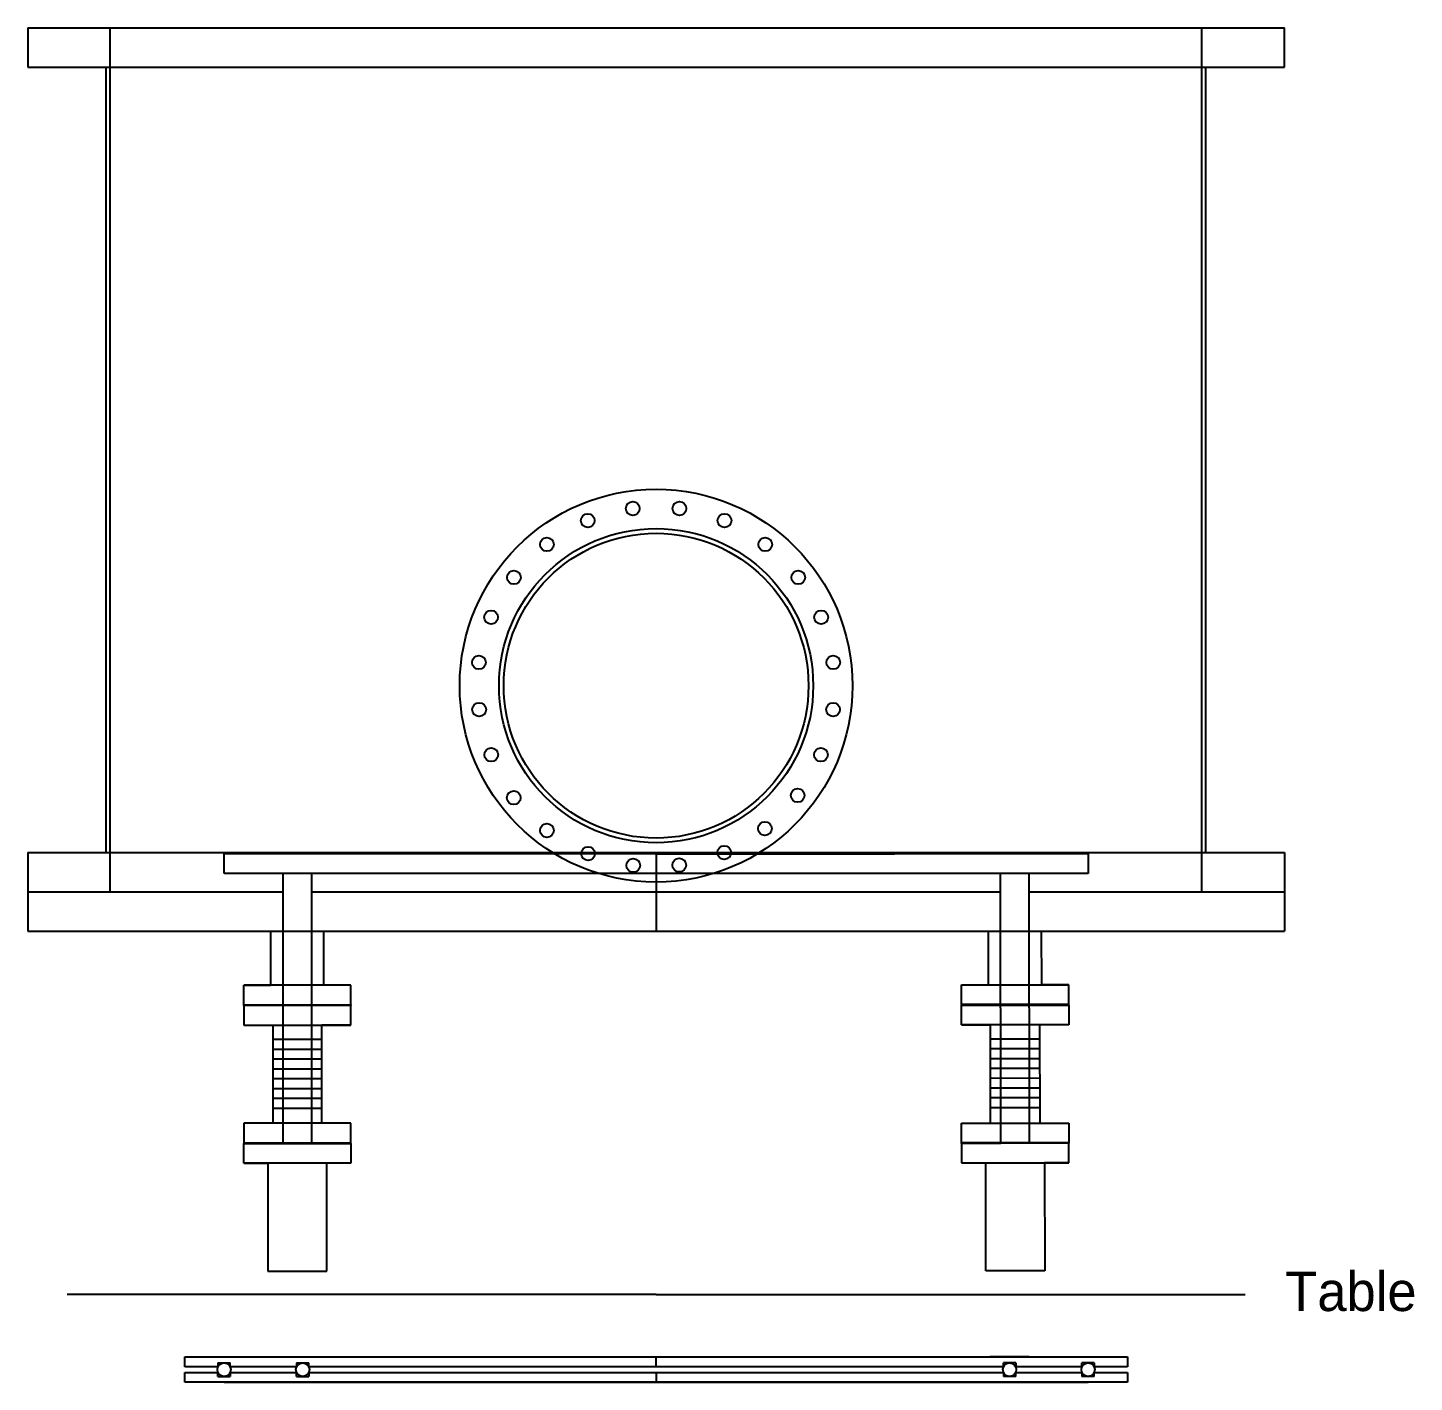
# Model space of a CAD drawing. Header units: inches. Extents: x -116 to 250, y -285 to 80.
# Drawn here: x -16.33 to 18.98, y -101.49 to -67.01 of the extents above; entities that cross this region are included whole.
import ezdxf

# ---------------------------------------------------------------- set-up
doc = ezdxf.new("R2010")
doc.units = ezdxf.units.IN
doc.header["$MEASUREMENT"] = 0

msp = doc.modelspace()

# ---------------------------------------------------------------- linework, layer by layer
for p, q in [((-16.32858, -67.00716), (-16.32858, -68.00716)), ((-16.32858, -67.00716), (15.67142, -67.00716)), ((-16.32858, -67.00716), (15.67142, -67.00716)), ((-14.22858, -89.00716), (-14.22858, -67.00716)), ((13.57142, -89.00716), (13.57142, -67.00716)), ((15.67142, -68.00716), (15.67142, -67.00716)), ((-16.32858, -68.00716), (15.67142, -68.00716)), ((-14.32858, -88.00716), (-14.32858, -68.00716)), ((13.67142, -88.00716), (13.67142, -68.00716)), ((-16.32858, -88.00716), (-2.96249, -88.00716)), ((-16.32858, -88.00716), (-16.32858, -89.00716)), ((-11.32858, -88.53841), (-11.32858, -88.03841)), ((10.67142, -88.03841), (-11.32858, -88.03841)), ((-0.32858, -88.03841), (-6.40128, -88.03841)), ((-2.96249, -88.00716), (2.30534, -88.00716)), ((-0.32858, -88.03841), (5.74412, -88.03841)), ((-0.32858, -88.03841), (-0.32858, -90.00716)), ((2.30534, -88.00716), (15.67142, -88.00716)), ((10.67142, -88.03841), (10.67142, -88.53841)), ((15.67142, -88.00716), (15.67142, -89.00716)), ((-9.82858, -88.53841), (-11.32858, -88.53841)), ((-9.82858, -95.41341), (-9.82858, -88.53841)), ((-9.09858, -88.53841), (-9.82858, -88.53841)), ((-9.09858, -95.41341), (-9.09858, -88.53841)), ((10.67142, -88.53841), (-9.09858, -88.53841)), ((8.44952, -95.40731), (8.44474, -88.53232)), ((9.17952, -95.40681), (9.17474, -88.53181)), ((-16.32858, -89.00716), (-9.82858, -89.00716)), ((-16.32858, -89.00716), (-9.82858, -89.00716)), ((-16.32858, -89.00716), (-16.32858, -90.00716)), ((-14.22858, -89.00716), (-11.32858, -89.00716)), ((-11.32858, -89.00716), (-9.82858, -89.00716)), ((-9.09858, -89.00716), (8.44507, -89.00716)), ((-9.09858, -89.00716), (8.44507, -89.00716)), ((9.17507, -89.00716), (15.67142, -89.00716)), ((9.17507, -89.00716), (15.67142, -89.00716)), ((15.67142, -89.00716), (15.67142, -90.00716)), ((-16.32858, -90.00716), (15.67142, -90.00716)), ((-10.14108, -91.38216), (-10.14108, -90.00716)), ((-8.78608, -91.38216), (-8.78608, -90.00716)), ((8.13422, -91.37628), (8.13326, -90.00128)), ((9.48922, -91.37534), (9.48826, -90.00034)), ((-8.09858, -91.38216), (-10.82858, -91.38216)), ((-10.82858, -91.38216), (-10.14108, -91.38216)), ((-10.82858, -91.88216), (-10.82858, -91.38216)), ((-8.09858, -91.38216), (-8.78608, -91.38216)), ((-8.09858, -91.88216), (-8.09858, -91.38216)), ((7.44672, -91.37676), (10.17672, -91.37486)), ((7.44672, -91.37676), (8.13422, -91.37628)), ((7.44706, -91.87676), (7.44672, -91.37676)), ((10.17672, -91.37486), (9.48922, -91.37534)), ((10.17706, -91.87486), (10.17672, -91.37486)), ((-10.82858, -91.88216), (-8.09858, -91.88216)), ((-10.82858, -91.89778), (-10.82858, -91.88216)), ((-8.09858, -91.89778), (-10.82858, -91.89778)), ((-10.82858, -91.89778), (-10.82858, -92.39778)), ((-8.09858, -91.88216), (-8.09858, -91.89778)), ((-8.09858, -92.39778), (-8.09858, -91.89778)), ((10.17706, -91.87486), (7.44706, -91.87676)), ((7.44706, -91.87676), (7.44707, -91.89238)), ((7.44707, -91.89238), (10.17707, -91.89049)), ((7.44742, -92.39238), (7.44707, -91.89238)), ((10.17707, -91.89049), (10.17706, -91.87486)), ((10.17707, -91.89049), (10.17742, -92.39049)), ((-10.82858, -92.39778), (-8.09858, -92.39778)), ((-10.82858, -92.39778), (-10.08858, -92.39778)), ((-10.08858, -92.39778), (-10.08858, -94.89778)), ((-8.09858, -92.39778), (-8.83858, -92.39778)), ((-8.83858, -94.89778), (-8.83858, -92.39778)), ((10.17742, -92.39049), (7.44742, -92.39238)), ((7.44742, -92.39238), (8.18742, -92.39187)), ((8.18916, -94.89187), (8.18742, -92.39187)), ((10.17742, -92.39049), (9.43742, -92.391)), ((9.43742, -92.391), (9.43916, -94.891)), ((-10.08858, -92.75947), (-8.83858, -92.75947)), ((-10.08858, -92.75947), (-8.83858, -92.75947)), ((9.43767, -92.75269), (8.18767, -92.75356)), ((9.43767, -92.75269), (8.18767, -92.75356)), ((-10.08858, -93.00947), (-8.83858, -93.00947)), ((9.43785, -93.00269), (8.18785, -93.00356)), ((-10.08858, -93.25947), (-8.83858, -93.25947)), ((-10.08858, -93.50947), (-8.83858, -93.50947)), ((9.43802, -93.25269), (8.18802, -93.25356)), ((9.43819, -93.50269), (8.18819, -93.50356)), ((-10.08858, -93.75947), (-8.83858, -93.75947)), ((9.43837, -93.75269), (8.18837, -93.75356)), ((-10.08858, -94.00947), (-8.83858, -94.00947)), ((-10.08858, -94.00947), (-8.83858, -94.00947)), ((-10.08858, -94.25947), (-8.83858, -94.25947)), ((-10.08858, -94.25947), (-8.83858, -94.25947)), ((9.43854, -94.00269), (8.18854, -94.00356)), ((9.43854, -94.00269), (8.18854, -94.00356)), ((9.43871, -94.25269), (8.18871, -94.25356)), ((9.43871, -94.25269), (8.18871, -94.25356)), ((-10.08858, -94.50947), (-8.83858, -94.50947)), ((9.43889, -94.50269), (8.18889, -94.50356)), ((-10.08858, -94.89778), (-10.82858, -94.89778)), ((-10.82858, -94.89778), (-10.82858, -95.39778)), ((-8.83858, -94.89778), (-10.08858, -94.89778)), ((-8.09858, -94.89778), (-8.83858, -94.89778)), ((-8.09858, -95.39778), (-8.09858, -94.89778)), ((7.44916, -94.89238), (8.18916, -94.89187)), ((7.4495, -95.39238), (7.44916, -94.89238)), ((8.18916, -94.89187), (9.43916, -94.891)), ((9.43916, -94.891), (10.17916, -94.89049)), ((10.17916, -94.89049), (10.1795, -95.39049)), ((-10.82858, -95.39778), (-8.09858, -95.39778)), ((-10.82858, -95.39778), (-10.82858, -95.41341)), ((-10.82858, -95.41341), (-8.09858, -95.41341)), ((-10.82858, -95.91341), (-10.82858, -95.41341)), ((-10.82858, -95.41341), (-9.82858, -95.41341)), ((-8.09858, -95.41341), (-9.09858, -95.41341)), ((-8.09858, -95.41341), (-8.09858, -95.39778)), ((-8.09858, -95.41341), (-8.09858, -95.91341)), ((10.1795, -95.39049), (7.4495, -95.39238)), ((7.44952, -95.40801), (7.4495, -95.39238)), ((10.17952, -95.40611), (7.44952, -95.40801)), ((7.44952, -95.40801), (8.44952, -95.40731)), ((7.44952, -95.40801), (7.44986, -95.90801)), ((10.17952, -95.40611), (9.17952, -95.40681)), ((10.1795, -95.39049), (10.17952, -95.40611)), ((10.17986, -95.90611), (10.17952, -95.40611)), ((-8.09858, -95.91341), (-10.82858, -95.91341)), ((-10.82858, -95.91341), (-10.21358, -95.91341)), ((-10.21358, -95.91341), (-10.21358, -98.66341)), ((-8.09858, -95.91341), (-8.71358, -95.91341)), ((-8.71358, -98.66341), (-8.71358, -95.91341)), ((7.44986, -95.90801), (10.17986, -95.90611)), ((7.44986, -95.90801), (8.06486, -95.90758)), ((8.06677, -98.65758), (8.06486, -95.90758)), ((10.17986, -95.90611), (9.56486, -95.90654)), ((9.56486, -95.90654), (9.56677, -98.65654)), ((-10.21358, -98.66341), (-8.71358, -98.66341)), ((9.56677, -98.65654), (8.06677, -98.65758)), ((-0.32858, -99.25716), (-15.32858, -99.25716)), ((-0.32858, -99.25716), (14.67142, -99.25716)), ((-12.32858, -100.84728), (11.67142, -100.84728)), ((-12.32858, -101.09728), (-12.32858, -100.84728)), ((-7.82858, -100.84728), (-7.45588, -100.84728)), ((-7.20128, -100.84728), (-6.65588, -100.84728)), ((-6.40128, -100.84728), (5.74412, -100.84728)), ((-0.32858, -101.09728), (-0.32858, -100.84728)), ((5.99872, -100.84728), (6.54412, -100.84728)), ((9.17142, -100.84728), (8.17142, -100.84728)), ((11.67142, -100.84728), (11.67142, -101.09728)), ((-11.48483, -101.09728), (-12.32858, -101.09728)), ((-12.32858, -101.49049), (-12.32858, -101.24049)), ((-12.32858, -101.24049), (-11.48483, -101.24049)), ((-11.48483, -100.99701), (-11.17233, -100.99701)), ((-11.48483, -100.99701), (-11.48483, -101.09728)), ((-11.48483, -101.34076), (-11.48483, -101.24049)), ((-11.17233, -101.09728), (-11.17233, -100.99701)), ((-9.48483, -101.09728), (-11.17233, -101.09728)), ((-11.17233, -101.24049), (-9.48483, -101.24049)), ((-11.17233, -101.24049), (-11.17233, -101.34076)), ((-9.48483, -100.99701), (-9.17233, -100.99701)), ((-9.48483, -100.99701), (-9.48483, -101.09728)), ((-9.48483, -101.34076), (-9.48483, -101.24049)), ((-9.17233, -101.09728), (-9.17233, -100.99701)), ((8.51517, -101.09728), (-9.17233, -101.09728)), ((-9.17233, -101.24049), (8.51517, -101.24049)), ((-9.17233, -101.24049), (-9.17233, -101.34076)), ((-0.32858, -101.24049), (-0.32858, -101.49049)), ((8.82767, -100.99701), (8.51517, -100.99701)), ((8.51517, -101.09728), (8.51517, -100.99701)), ((8.51517, -101.24049), (8.51517, -101.34076)), ((8.82767, -100.99701), (8.82767, -101.09728)), ((10.51517, -101.09728), (8.82767, -101.09728)), ((8.82767, -101.24049), (10.51517, -101.24049)), ((8.82767, -101.34076), (8.82767, -101.24049)), ((10.82767, -100.99701), (10.51517, -100.99701)), ((10.51517, -101.09728), (10.51517, -100.99701)), ((10.51517, -101.24049), (10.51517, -101.34076)), ((10.82767, -100.99701), (10.82767, -101.09728)), ((11.67142, -101.09728), (10.82767, -101.09728)), ((10.82767, -101.24049), (11.67142, -101.24049)), ((10.82767, -101.34076), (10.82767, -101.24049)), ((11.67142, -101.24049), (11.67142, -101.49049)), ((11.67142, -101.49049), (-12.32858, -101.49049)), ((-11.48483, -101.34076), (-11.17233, -101.34076)), ((-11.32858, -101.49049), (10.67142, -101.49049)), ((-9.82858, -101.49049), (-8.82858, -101.49049)), ((-9.48483, -101.34076), (-9.17233, -101.34076)), ((-6.65588, -101.49049), (-7.20128, -101.49049)), ((5.74412, -101.49049), (-6.40128, -101.49049)), ((6.54412, -101.49049), (5.99872, -101.49049)), ((7.17142, -101.49049), (6.79872, -101.49049)), ((8.82767, -101.34076), (8.51517, -101.34076)), ((10.82767, -101.34076), (10.51517, -101.34076))]:
    msp.add_line(p, q)
for centre, radius in [((-0.32858, -83.75716), 5), ((-0.92247, -79.24608), 0.175), ((0.26532, -79.24608), 0.175), ((-2.06979, -79.55351), 0.175), ((1.41263, -79.55351), 0.175), ((-0.32858, -83.75716), 4), ((-0.32858, -83.75716), 3.88), ((-3.10889, -80.16034), 0.175), ((2.45173, -80.16034), 0.175), ((-3.94878, -81.00023), 0.175), ((3.29163, -81.00023), 0.175), ((-4.53223, -82.01595), 0.175), ((3.87507, -82.01595), 0.175), ((-4.83965, -83.16326), 0.175), ((4.1825, -83.16326), 0.175), ((-4.83367, -84.36657), 0.175), ((4.17651, -84.36657), 0.175), ((-4.52624, -85.51388), 0.175), ((3.86909, -85.51388), 0.175), ((-3.95366, -86.60829), 0.175), ((3.27606, -86.54873), 0.175), ((-3.10837, -87.44275), 0.175), ((2.4416, -87.39402), 0.175), ((-2.05946, -88.03247), 0.175), ((1.40644, -88.00754), 0.175), ((-0.91019, -88.33249), 0.175), ((0.26113, -88.32236), 0.175), ((-11.32858, -101.16889), 0.17188), ((-11.32858, -101.16889), 0.17188), ((-9.32858, -101.16889), 0.17188), ((-9.32858, -101.16889), 0.17188), ((8.67142, -101.16889), 0.17188), ((8.67142, -101.16889), 0.17188), ((10.67142, -101.16889), 0.17188), ((10.67142, -101.16889), 0.17188)]:
    msp.add_circle(centre, radius)

# ---------------------------------------------------------------- texts
msp.add_text('Table', height=1).set_placement((15.69082, -99.67718))

doc.saveas('drawing.dxf')
